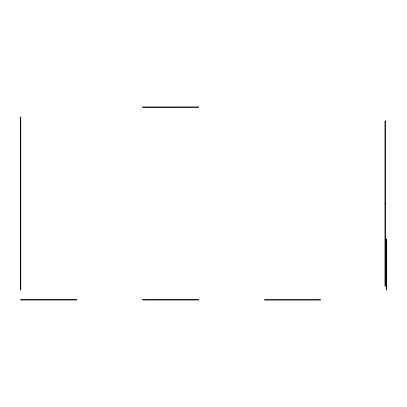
<?xml version="1.0" encoding="UTF-8"?>
<svg xmlns="http://www.w3.org/2000/svg" width="407" height="407" viewBox="0 0 407 407"><rect width="100%" height="100%" fill="white"/><g stroke="black" fill="none" stroke-linecap="round" stroke-linejoin="round"><path stroke-width="0.61" d="M20.35 203.5L20.772 203.5M384.956 203.5L385.378 203.5M20.772 299.628L20.772 300.051L76.669 300.01L76.669 299.588L20.772 299.628M142.73 106.949L142.73 107.372L198.631 107.331L198.631 106.909L142.73 106.949M142.735 299.628L142.73 300.051L198.631 300.01L198.631 299.588L142.735 299.628M264.692 299.669L264.692 300.091L320.589 300.051L320.589 299.628L264.692 299.669M20.772 117.114L20.35 117.114L20.35 289.886L20.772 289.886L20.772 117.114M385.378 120.971L384.956 120.971L384.956 286.035L385.378 286.035L385.378 120.971M386.65 239.062L386.228 239.062L386.228 289.886L386.65 289.886L386.65 239.062"/></g></svg>
